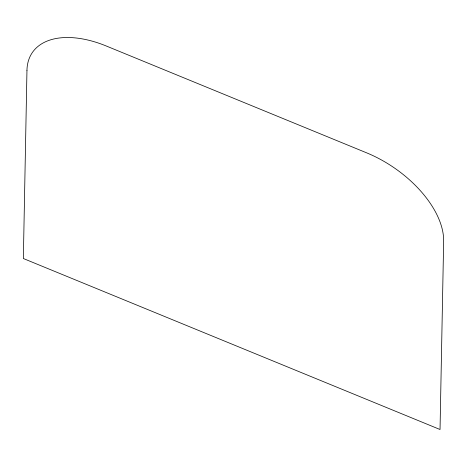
<?xml version="1.0" encoding="UTF-8"?>
<svg xmlns="http://www.w3.org/2000/svg" width="467" height="467" viewBox="0 0 467 467"><rect width="100%" height="100%" fill="white"/><g stroke="black" fill="none" stroke-linecap="round" stroke-linejoin="round"><path stroke-width="0.7" d="M26.963 70.354L23.35 258.52L440.037 429.506L443.65 241.34A88.205 50.395 34.4 0 0 366.607 152.826L106.178 45.964A88.205 50.395 34.4 0 0 26.963 70.354"/></g></svg>
